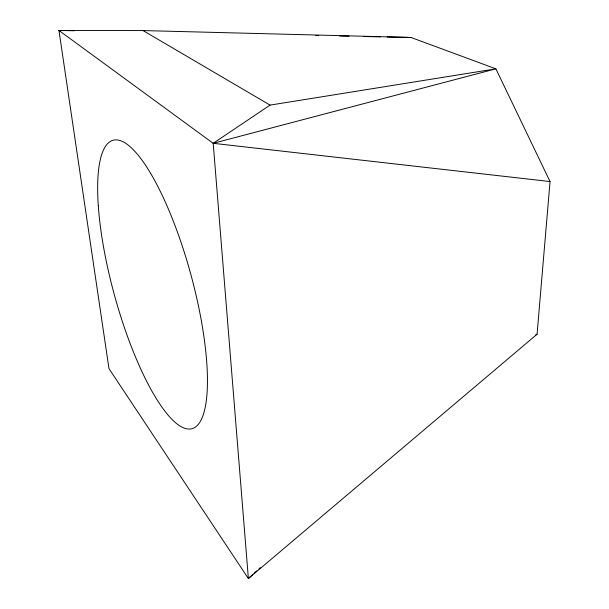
<?xml version="1.0" encoding="UTF-8"?>
<svg xmlns="http://www.w3.org/2000/svg" width="609" height="609" viewBox="0 0 609 609"><rect width="100%" height="100%" fill="white"/><g stroke="black" fill="none" stroke-linecap="round" stroke-linejoin="round"><path stroke-width="0.91" d="M537.069 334.212L550.041 181.551L495.886 68.84L410.953 37.453L143.046 30.572L58.959 30.45L108.981 368.635L248.388 578.55L537.069 334.212L535.402 335.117M252.575 574.683L248.388 578.55L213.196 143.313L58.959 30.45L74.184 30.754M253.976 573.396L256.77 570.823M258.863 568.89L260.264 567.603M213.196 143.313L270.046 105.113L495.886 68.84L213.196 143.313L550.041 181.551M315.82 35.566L318.674 35.619M339.601 36.038L349.117 36.228M363.39 36.51L380.511 36.852M387.172 36.982L410.953 37.453M58.959 30.45L60.824 30.831M143.046 30.572L270.046 105.113M98.277 205.408A149.517 39.577 74.7 0 0 186.826 428.835A149.517 39.577 74.7 0 0 172.522 219.126A149.517 39.577 74.7 0 0 98.277 205.408"/></g></svg>
